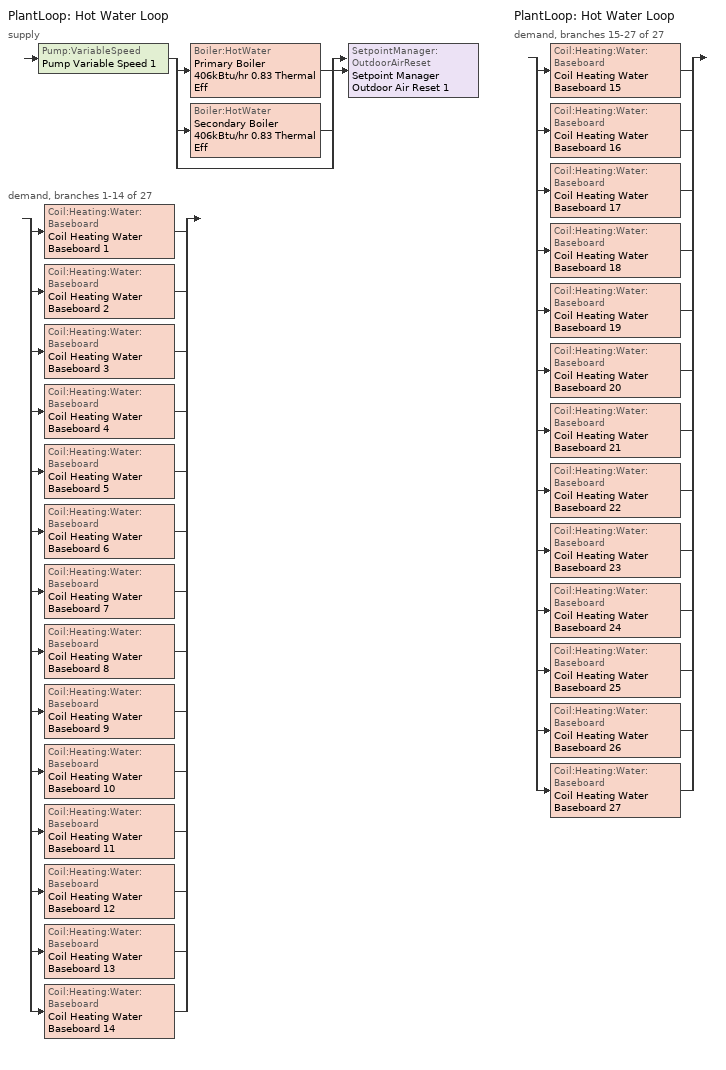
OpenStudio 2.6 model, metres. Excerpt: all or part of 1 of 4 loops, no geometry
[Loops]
PlantLoop 'Hot Water Loop'
 supply: Pump:VariableSpeed 'Pump Variable Speed 1' > split
  | Boiler:HotWater 'Primary Boiler 406kBtu/hr 0.83 Thermal Eff'
  | Boiler:HotWater 'Secondary Boiler 406kBtu/hr 0.83 Thermal Eff'
  | bypass
  join > SetpointManager:OutdoorAirReset 'Setpoint Manager Outdoor Air Reset 1'
 demand, branches 1-14 of 27: split
  | Coil:Heating:Water:Baseboard 'Coil Heating Water Baseboard 1'
  | Coil:Heating:Water:Baseboard 'Coil Heating Water Baseboard 2'
  | Coil:Heating:Water:Baseboard 'Coil Heating Water Baseboard 3'
  | Coil:Heating:Water:Baseboard 'Coil Heating Water Baseboard 4'
  | Coil:Heating:Water:Baseboard 'Coil Heating Water Baseboard 5'
  | Coil:Heating:Water:Baseboard 'Coil Heating Water Baseboard 6'
  | Coil:Heating:Water:Baseboard 'Coil Heating Water Baseboard 7'
  | Coil:Heating:Water:Baseboard 'Coil Heating Water Baseboard 8'
  | Coil:Heating:Water:Baseboard 'Coil Heating Water Baseboard 9'
  | Coil:Heating:Water:Baseboard 'Coil Heating Water Baseboard 10'
  | Coil:Heating:Water:Baseboard 'Coil Heating Water Baseboard 11'
  | Coil:Heating:Water:Baseboard 'Coil Heating Water Baseboard 12'
  | Coil:Heating:Water:Baseboard 'Coil Heating Water Baseboard 13'
  | Coil:Heating:Water:Baseboard 'Coil Heating Water Baseboard 14'
PlantLoop 'Hot Water Loop'
 demand, branches 15-27 of 27: split
  | Coil:Heating:Water:Baseboard 'Coil Heating Water Baseboard 15'
  | Coil:Heating:Water:Baseboard 'Coil Heating Water Baseboard 16'
  | Coil:Heating:Water:Baseboard 'Coil Heating Water Baseboard 17'
  | Coil:Heating:Water:Baseboard 'Coil Heating Water Baseboard 18'
  | Coil:Heating:Water:Baseboard 'Coil Heating Water Baseboard 19'
  | Coil:Heating:Water:Baseboard 'Coil Heating Water Baseboard 20'
  | Coil:Heating:Water:Baseboard 'Coil Heating Water Baseboard 21'
  | Coil:Heating:Water:Baseboard 'Coil Heating Water Baseboard 22'
  | Coil:Heating:Water:Baseboard 'Coil Heating Water Baseboard 23'
  | Coil:Heating:Water:Baseboard 'Coil Heating Water Baseboard 24'
  | Coil:Heating:Water:Baseboard 'Coil Heating Water Baseboard 25'
  | Coil:Heating:Water:Baseboard 'Coil Heating Water Baseboard 26'
  | Coil:Heating:Water:Baseboard 'Coil Heating Water Baseboard 27'
[PlantLoop]
Hot Water Loop: Fluid Type=Water; Glycol Concentration=0; Plant Loop Volume {m3}=Autocalculate; Load Distribution Scheme=Optimal
[Sizing:Plant]
Hot Water Loop: Loop Type=Heating; Design Loop Exit Temperature {C}=82; Loop Design Temperature Difference {deltaC}=16; Sizing Option=NonCoincident; Zone Timesteps in Averaging Window=1; Coincident Sizing Factor Mode=None
[Pump:VariableSpeed]
Pump Variable Speed 1: Motor Efficiency=0.865; Pump Control Type=Intermittent; Skin Loss Radiative Fraction=0.5; Design Power Sizing Method=PowerPerFlowPerPressure; Design Electric Power per Unit Flow Rate {W/(m3/s)}=348701.1; Design Shaft Power per Unit Flow Rate per Unit Head {W-s/m3-Pa}=1.45151; Design Minimum Flow Rate Fraction=0
[Boiler:HotWater] Fuel Type=NaturalGas; Nominal Capacity {W}=119014; Nominal Thermal Efficiency=0.83; Normalized Boiler Efficiency Curve=BOILER-EFFFPLR-NECB2011; Water Outlet Upper Temperature Limit {C}=99; Boiler Flow Mode=ConstantFlow; Parasitic Electric Load {W}=0; Sizing Factor=1
Primary Boiler 406kBtu/hr 0.83 Thermal Eff; Secondary Boiler 406kBtu/hr 0.83 Thermal Eff
[SetpointManager:OutdoorAirReset]
Setpoint Manager Outdoor Air Reset 1: Control Variable=Temperature; Setpoint at Outdoor Low Temperature {C}=82; Outdoor Low Temperature {C}=-16; Setpoint at Outdoor High Temperature {C}=60; Outdoor High Temperature {C}=0
[Coil:Heating:Water:Baseboard] Heating Design Capacity Method=HeatingDesignCapacity; Heating Design Capacity {W}=autosize; Heating Design Capacity Per Floor Area {W/m2}=0; Fraction of Autosized Heating Design Capacity=0.8
Coil Heating Water Baseboard 1; Coil Heating Water Baseboard 2; Coil Heating Water Baseboard 3; Coil Heating Water Baseboard 4; Coil Heating Water Baseboard 5; Coil Heating Water Baseboard 6; Coil Heating Water Baseboard 7; Coil Heating Water Baseboard 8; Coil Heating Water Baseboard 9; Coil Heating Water Baseboard 10; Coil Heating Water Baseboard 11; Coil Heating Water Baseboard 12; Coil Heating Water Baseboard 13; Coil Heating Water Baseboard 14; Coil Heating Water Baseboard 15; Coil Heating Water Baseboard 16; Coil Heating Water Baseboard 17; Coil Heating Water Baseboard 18; Coil Heating Water Baseboard 19; Coil Heating Water Baseboard 20; Coil Heating Water Baseboard 21; Coil Heating Water Baseboard 22; Coil Heating Water Baseboard 23; Coil Heating Water Baseboard 24; Coil Heating Water Baseboard 25; Coil Heating Water Baseboard 26; Coil Heating Water Baseboard 27
[ZoneHVAC:Baseboard:Convective:Water] Availability Schedule=Always On Discrete
Name | Heating Coil
Zone HVAC Baseboard Convective Water 1 | Coil Heating Water Baseboard 1
Zone HVAC Baseboard Convective Water 2 | Coil Heating Water Baseboard 2
Zone HVAC Baseboard Convective Water 3 | Coil Heating Water Baseboard 3
Zone HVAC Baseboard Convective Water 4 | Coil Heating Water Baseboard 4
Zone HVAC Baseboard Convective Water 5 | Coil Heating Water Baseboard 5
Zone HVAC Baseboard Convective Water 6 | Coil Heating Water Baseboard 6
Zone HVAC Baseboard Convective Water 7 | Coil Heating Water Baseboard 7
Zone HVAC Baseboard Convective Water 8 | Coil Heating Water Baseboard 8
Zone HVAC Baseboard Convective Water 9 | Coil Heating Water Baseboard 9
Zone HVAC Baseboard Convective Water 10 | Coil Heating Water Baseboard 10
Zone HVAC Baseboard Convective Water 11 | Coil Heating Water Baseboard 11
Zone HVAC Baseboard Convective Water 12 | Coil Heating Water Baseboard 12
Zone HVAC Baseboard Convective Water 13 | Coil Heating Water Baseboard 13
Zone HVAC Baseboard Convective Water 14 | Coil Heating Water Baseboard 14
Zone HVAC Baseboard Convective Water 15 | Coil Heating Water Baseboard 15
Zone HVAC Baseboard Convective Water 16 | Coil Heating Water Baseboard 16
Zone HVAC Baseboard Convective Water 17 | Coil Heating Water Baseboard 17
Zone HVAC Baseboard Convective Water 18 | Coil Heating Water Baseboard 18
Zone HVAC Baseboard Convective Water 19 | Coil Heating Water Baseboard 19
Zone HVAC Baseboard Convective Water 20 | Coil Heating Water Baseboard 20
Zone HVAC Baseboard Convective Water 21 | Coil Heating Water Baseboard 21
Zone HVAC Baseboard Convective Water 22 | Coil Heating Water Baseboard 22
Zone HVAC Baseboard Convective Water 23 | Coil Heating Water Baseboard 23
Zone HVAC Baseboard Convective Water 24 | Coil Heating Water Baseboard 24
Zone HVAC Baseboard Convective Water 25 | Coil Heating Water Baseboard 25
Zone HVAC Baseboard Convective Water 26 | Coil Heating Water Baseboard 26
Zone HVAC Baseboard Convective Water 27 | Coil Heating Water Baseboard 27
[Schedule:Constant]
Always On Discrete: Value=1
[Curve:Cubic]
BOILER-EFFFPLR-NECB2011: Coefficient1 Constant=0.2901; Coefficient2 x=2.6664; Coefficient3 x**2=-3.764; Coefficient4 x**3=1.82; Minimum Value of x=0; Maximum Value of x=1
